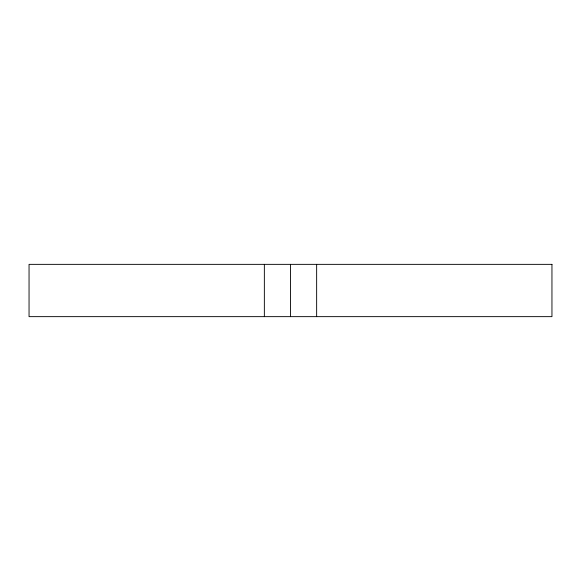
<?xml version="1.0" encoding="UTF-8"?>
<svg xmlns="http://www.w3.org/2000/svg" width="581" height="581" viewBox="0 0 581 581"><rect width="100%" height="100%" fill="white"/><g stroke="black" fill="none" stroke-linecap="round" stroke-linejoin="round"><path stroke-width="0.87" d="M316.645 264.355L316.645 316.645M290.5 264.355L290.5 316.645M264.355 264.355L264.355 316.645M551.95 264.355L29.05 264.355L29.05 316.645L551.95 316.645L551.95 264.355"/></g></svg>
